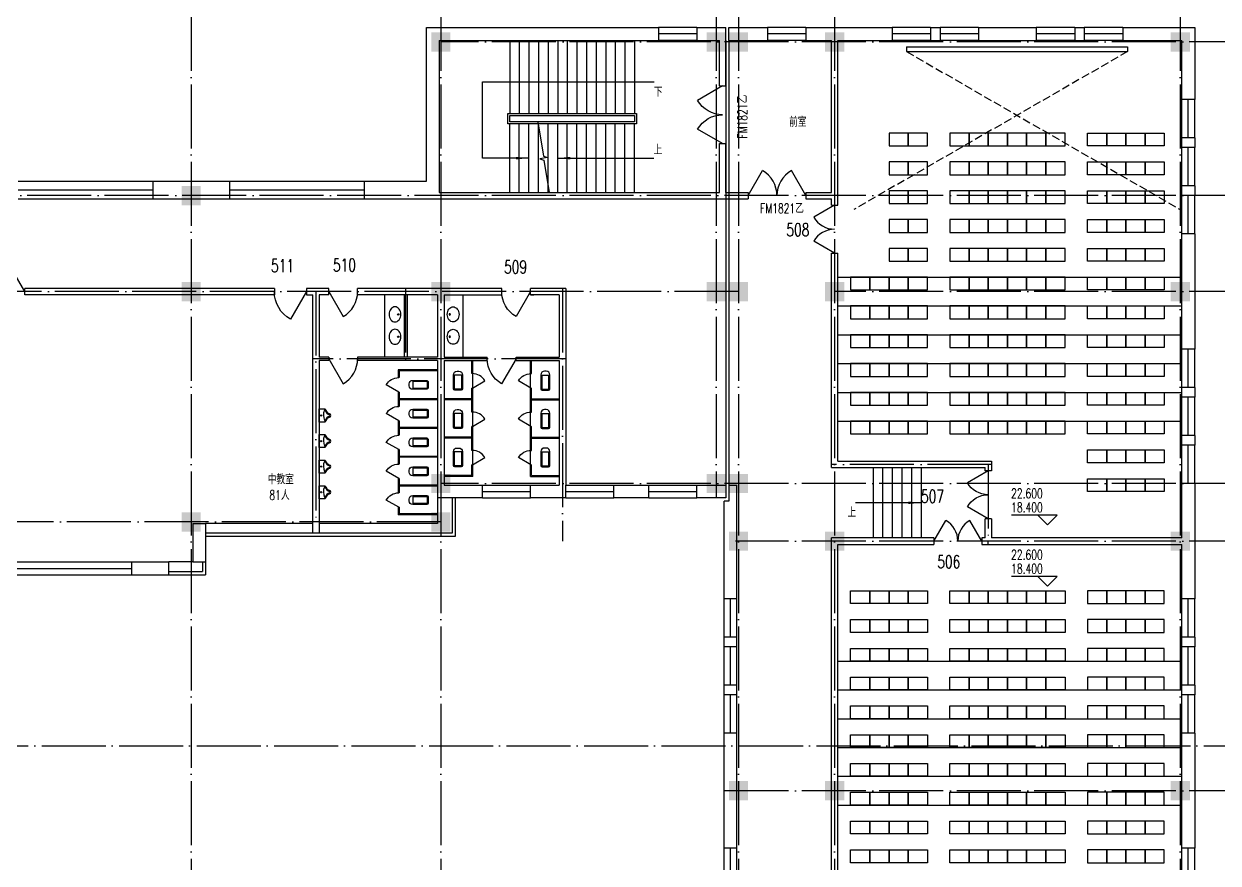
# Model space of a CAD drawing. Extents: x 165127 to 1058185, y 60808 to 144908.
# Drawn here: x 1000111 to 1037417, y 105391 to 131619 of the extents above; entities that cross this region are included whole.
import ezdxf
from ezdxf.enums import TextEntityAlignment as Align

# ---------------------------------------------------------------- set-up
doc = ezdxf.new("R2010")
doc.units = 0
doc.header["$LTSCALE"] = 1000
doc.linetypes.add('DASH', pattern=[0.35, 0.25, -0.1])
doc.linetypes.add('DOTE', pattern=[2.42, 2, -0.2, 0.02, -0.2])
doc.layers.get('0').update_dxf_attribs({"linetype": 'CONTINUOUS'})
for name, color, linetype in [('COLUMN', 7, 'CONTINUOUS'), ('DOTE', 1, 'DOTE'), ('F', 252, 'CONTINUOUS'), ('LVTRY', 6, 'CONTINUOUS'), ('LVTRY_WINDOW', 7, 'CONTINUOUS'), ('PUB_DIM', 3, 'CONTINUOUS'), ('PUB_TEXT', 7, 'CONTINUOUS'), ('STAIR', 3, 'CONTINUOUS'), ('WALL', 255, 'CONTINUOUS'), ('WINDOW', 2, 'CONTINUOUS'), ('WINDOW_TEXT', 7, 'CONTINUOUS'), ('面积注记', 7, 'CONTINUOUS')]:
    doc.layers.add(name, color=color, linetype=linetype)
doc.styles.add('_HZTXT', font='romans.shx', dxfattribs={"width": 0.7, "bigfont": 'z.shx'})
doc.styles.add('DIM_FONT', font='SIMPLEX.shx', dxfattribs={"width": 0.7})
doc.styles.add('SIMPLEX', font='SIMPLEX.SHX')

# ---------------------------------------------------------------- blocks, each defined once
blk = doc.blocks.new('_DBLK1')
for p, q in [((-0.5, 0), (-0.25, -0.433)), ((0.5, 0), (0.25, -0.433))]:
    blk.add_line(p, q)
for centre, start, end in [((-0.5, 0), 300, 0), ((0.5, 0), 180, 240)]:
    blk.add_arc(centre, 0.5, start, end)
at = {"layer": 'WINDOW_TEXT', "style": 'SIMPLEX', "flags": 9}
blk.add_attdef('A', text='', height=1, dxfattribs=at).set_placement((0, 1.5), align=Align.MIDDLE)
blk = doc.blocks.new('_FZH')
blk.add_solid([(-0.5, -0.5), (0.5, -0.5), (-0.5, 0.5), (0.5, 0.5)])
blk = doc.blocks.new('A$C407C5CBC')
at = {"layer": 'F'}
blk.add_lwpolyline([(0, 600), (400, 600), (400, 0), (0, 0)], close=True, dxfattribs=at)
blk = doc.blocks.new('_DBLK')
blk.add_line((-0.5, 0), (0, -0.866))
blk.add_arc((-0.5, 0), 1, 300, 0)
at = {"layer": 'WINDOW_TEXT', "style": 'SIMPLEX', "flags": 9}
blk.add_attdef('A', text='', height=1, dxfattribs=at).set_placement((0, 1.5), align=Align.MIDDLE)
blk = doc.blocks.new('_LV8')
for p, q in [((-205, 0), (205, 0)), ((-205, -191), (-205, 0)), ((205, 0), (205, -191))]:
    blk.add_line(p, q)
blk.add_circle((0, -60), 20)
for centre, radius, start, end in [((-243, -391), 203, 19.2639, 79.2894), ((-152, -175), 10, 114.1084, 248.1394), ((5, -526), 395, 66.6675, 114.1084), ((-243, -401), 233, 19.2639, 68.1394), ((0, -306), 54, 199.2639, 269.7777), ((0, -316), 24, 199.2639, 269.4998), ((0, -306), 54, 270.2223, 340.7361), ((0, -316), 24, 270.5002, 340.7361), ((243, -401), 233, 110.4941, 160.7361), ((243, -391), 203, 100.7106, 160.7361), ((158, -173), 10, 290.4941, 66.6675)]:
    blk.add_arc(centre, radius, start, end)
blk = doc.blocks.new('_LV6')
for p, q in [((-140, -340), (-140, -780)), ((-110, -340), (-110, -770)), ((100, -300), (-100, -300)), ((100, -330), (-100, -330)), ((110, -770), (110, -340)), ((140, -780), (140, -340)), ((140, -770), (-140, -770)), ((-30, -890), (30, -890))]:
    blk.add_line(p, q)
for centre, radius, start, end in [((-100, -340), 40, 90, 180), ((-100, -340), 10, 90, 180), ((100, -340), 40, 0, 90), ((100, -340), 10, 0, 90), ((-30, -780), 110, 180, 270), ((30, -780), 110, 270, 0)]:
    blk.add_arc(centre, radius, start, end)
blk = doc.blocks.new('_WBLK')
for p, q in [((-0.5, 0.5), (0.5, 0.5)), ((-0.5, 0), (0.5, 0)), ((-0.5, -0.5), (0.5, -0.5))]:
    blk.add_line(p, q)
at = {"layer": 'WINDOW_TEXT', "style": 'SIMPLEX', "flags": 9}
blk.add_attdef('A', text='', height=1, dxfattribs=at).set_placement((0, 1.5), align=Align.MIDDLE)
blk = doc.blocks.new('_LV4')
blk.add_lwpolyline([(0, -520, 0.078966), (92, -505, 0.088152), (166, -466, 0.105269), (218, -403, 0.121685), (235, -335, 0.121685), (218, -267, 0.105269), (166, -204, 0.088152), (92, -165, 0.078966), (0, -150, 0.078966), (-92, -165, 0.088152), (-166, -204, 0.105269), (-218, -267, 0.121685), (-235, -335, 0.121685), (-218, -403, 0.105269), (-166, -466, 0.088152), (-92, -505, 0.078966)], format="xyb", close=True)
blk.add_circle((0, -230), 20)
blk = doc.blocks.new('_ARROW')
blk.add_solid([(0, 0), (-1, 0.1), (-1, -0.1)])

msp = doc.modelspace()

# ---------------------------------------------------------------- linework, layer by layer
at = {"layer": 'DOTE'}
for p, q in [((1005336.1, 139407.6), (1005336.1, 71084.4)), ((1013136.1, 139407.6), (1013136.1, 71084.4)), ((1021736.1, 139407.6), (1021736.1, 116803.1)), ((1022436.1, 139407.6), (1022436.1, 71351.8)), ((1025436.1, 139407.6), (1025436.1, 71351.8)), ((1036236.1, 139407.6), (1036236.1, 71351.8)), ((1040932.7, 131053.1), (1013136.1, 131053.1)), ((1040932.7, 126253.1), (973536.1, 126253.1)), ((1022436.1, 123253.1), (973536.1, 123253.1)), ((1009236.1, 123253.1), (1009236.1, 116053.1)), ((1009236.1, 123253.1), (1009236.1, 116053.1)), ((1012036.1, 123353.1), (1012036.1, 121103.1)), ((1016936.1, 123353.1), (1016936.1, 115453.1)), ((1040932.7, 123253.1), (1025436.1, 123253.1)), ((1017036.1, 121153.1), (1009136.1, 121153.1)), ((1017036.1, 121153.1), (1009136.1, 121153.1)), ((1030336.1, 117853.1), (1025336.1, 117853.1)), ((1030236.1, 117853.1), (1030236.1, 115453.1)), ((1040932.7, 117253.1), (1013136.1, 117253.1)), ((1013136.1, 116053.1), (973536.1, 116053.1)), ((1040932.7, 115453.1), (1022336.1, 115453.1)), ((1030236.1, 115353.1), (1030236.1, 115453.1)), ((906289.5, 109053.1), (1040932.7, 109053.1)), ((1040932.7, 107653.1), (1021986.1, 107653.1))]:
    msp.add_line(p, q, dxfattribs=at)
at = {"layer": 'F', "linetype": 'DASH'}
for p, q in [((1034586.1, 130753.1), (1026036.1, 125816.7)), ((1027686.1, 130753.1), (1036236.1, 125816.7))]:
    msp.add_line(p, q, dxfattribs=at)
at = {"layer": 'LVTRY'}
for p, q in [((1027686.1, 130903.1), (1027686.1, 130753.1)), ((1027686.1, 130903.1), (1034586.1, 130903.1)), ((1027686.1, 130753.1), (1034586.1, 130753.1)), ((1034586.1, 130903.1), (1034586.1, 130753.1)), ((1025536.1, 123703.1), (1036286.1, 123703.1)), ((1011386.1, 121203.1), (1011386.1, 123153.1)), ((1013836.1, 121203.1), (1013836.1, 123153.1)), ((1025536.1, 122803.1), (1036286.1, 122803.1)), ((1025536.1, 121903.1), (1036286.1, 121903.1)), ((1014106.1, 120689.3), (1014106.1, 121103.1)), ((1014136.1, 119873.1), (1014136.1, 121103.1)), ((1015936.1, 119873.1), (1015936.1, 121103.1)), ((1015966.1, 120689.3), (1015966.1, 121103.1)), ((1025536.1, 121003.1), (1036286.1, 121003.1)), ((1011806.1, 120803.1), (1011806.1, 120563.1)), ((1013036.1, 120803.1), (1011806.1, 120803.1)), ((1011836.1, 120563.1), (1011806.1, 120563.1)), ((1011836.1, 120773.1), (1011836.1, 120563.1)), ((1013036.1, 120773.1), (1011836.1, 120773.1)), ((1014136.1, 120689.3), (1014106.1, 120689.3)), ((1015936.1, 120689.3), (1015966.1, 120689.3)), ((1014106.1, 119873.1), (1014106.1, 120239.3)), ((1014136.1, 120239.3), (1014106.1, 120239.3)), ((1015936.1, 120239.3), (1015966.1, 120239.3)), ((1015966.1, 119873.1), (1015966.1, 120239.3)), ((1011836.1, 120113.1), (1011806.1, 120113.1)), ((1011806.1, 120113.1), (1011806.1, 119663.1)), ((1011836.1, 120113.1), (1011836.1, 119903.1)), ((1013036.1, 119903.1), (1011836.1, 119903.1)), ((1011836.1, 119873.1), (1011836.1, 119663.1)), ((1013036.1, 119873.1), (1011836.1, 119873.1)), ((1014136.1, 119903.1), (1013236.1, 119903.1)), ((1014106.1, 119873.1), (1013236.1, 119873.1)), ((1014106.1, 119489.3), (1014106.1, 119873.1)), ((1014136.1, 118673.1), (1014136.1, 119903.1)), ((1015936.1, 119903.1), (1016836.1, 119903.1)), ((1015936.1, 118673.1), (1015936.1, 119903.1)), ((1015966.1, 119873.1), (1016836.1, 119873.1)), ((1015966.1, 119489.3), (1015966.1, 119873.1)), ((1025536.1, 120103.1), (1036286.1, 120103.1)), ((1011836.1, 119663.1), (1011806.1, 119663.1)), ((1014136.1, 119489.3), (1014106.1, 119489.3)), ((1015936.1, 119489.3), (1015966.1, 119489.3)), ((1011836.1, 119213.1), (1011806.1, 119213.1)), ((1011806.1, 119213.1), (1011806.1, 118763.1)), ((1011836.1, 119213.1), (1011836.1, 119003.1)), ((1014106.1, 118673.1), (1014106.1, 119039.3)), ((1014136.1, 119039.3), (1014106.1, 119039.3)), ((1015936.1, 119039.3), (1015966.1, 119039.3)), ((1015966.1, 118673.1), (1015966.1, 119039.3)), ((1025536.1, 119203.1), (1036286.1, 119203.1)), ((1011836.1, 118763.1), (1011806.1, 118763.1)), ((1013036.1, 119003.1), (1011836.1, 119003.1)), ((1011836.1, 118973.1), (1011836.1, 118763.1)), ((1013036.1, 118973.1), (1011836.1, 118973.1)), ((1014136.1, 118703.1), (1013236.1, 118703.1)), ((1014106.1, 118673.1), (1013236.1, 118673.1)), ((1014106.1, 118289.3), (1014106.1, 118673.1)), ((1014136.1, 117473.1), (1014136.1, 118703.1)), ((1015936.1, 118703.1), (1016836.1, 118703.1)), ((1015936.1, 117473.1), (1015936.1, 118703.1)), ((1015966.1, 118673.1), (1016836.1, 118673.1)), ((1015966.1, 118289.3), (1015966.1, 118673.1)), ((1011836.1, 118313.1), (1011806.1, 118313.1)), ((1011806.1, 118313.1), (1011806.1, 117863.1)), ((1011836.1, 118313.1), (1011836.1, 118103.1)), ((1014136.1, 118289.3), (1014106.1, 118289.3)), ((1015936.1, 118289.3), (1015966.1, 118289.3)), ((1013036.1, 118103.1), (1011836.1, 118103.1)), ((1011836.1, 118073.1), (1011836.1, 117863.1)), ((1013036.1, 118073.1), (1011836.1, 118073.1)), ((1011836.1, 117863.1), (1011806.1, 117863.1)), ((1014106.1, 117503.1), (1014106.1, 117839.3)), ((1014136.1, 117839.3), (1014106.1, 117839.3)), ((1015936.1, 117839.3), (1015966.1, 117839.3)), ((1015966.1, 117503.1), (1015966.1, 117839.3)), ((1011836.1, 117413.1), (1011806.1, 117413.1)), ((1011806.1, 117413.1), (1011806.1, 116963.1)), ((1011836.1, 117413.1), (1011836.1, 117203.1)), ((1013036.1, 117203.1), (1011836.1, 117203.1)), ((1011836.1, 117173.1), (1011836.1, 116963.1)), ((1013036.1, 117173.1), (1011836.1, 117173.1)), ((1014106.1, 117503.1), (1013236.1, 117503.1)), ((1014136.1, 117473.1), (1013236.1, 117473.1)), ((1015936.1, 117473.1), (1016836.1, 117473.1)), ((1015966.1, 117503.1), (1016836.1, 117503.1)), ((1011836.1, 116963.1), (1011806.1, 116963.1)), ((1011806.1, 116513.1), (1011806.1, 116273.1)), ((1011836.1, 116513.1), (1011806.1, 116513.1)), ((1011836.1, 116513.1), (1011836.1, 116303.1)), ((1013036.1, 116273.1), (1011806.1, 116273.1)), ((1013036.1, 116303.1), (1011836.1, 116303.1)), ((1025536.1, 111703.1), (1036286.1, 111703.1)), ((1025536.1, 110803.1), (1036286.1, 110803.1)), ((1025536.1, 109903.1), (1036286.1, 109903.1)), ((1025536.1, 109003.1), (1036286.1, 109003.1)), ((1025536.1, 108103.1), (1036286.1, 108103.1)), ((1025536.1, 107203.1), (1036286.1, 107203.1))]:
    msp.add_line(p, q, dxfattribs=at)
at = {"layer": 'PUB_DIM'}
for p, q in [((1032089.7, 116261.6), (1030958.9, 116261.6)), ((1031789.7, 116261.6), (1032089.7, 115961.6)), ((1032389.7, 116261.6), (1031789.7, 116261.6)), ((1032089.7, 115961.6), (1032389.7, 116261.6)), ((1032089.7, 114344.3), (1030958.9, 114344.3)), ((1031789.7, 114344.3), (1032089.7, 114044.3)), ((1032389.7, 114344.3), (1031789.7, 114344.3)), ((1032089.7, 114044.3), (1032389.7, 114344.3))]:
    msp.add_line(p, q, dxfattribs=at)
for points in [[(1015886.1, 127423.1), (1014435.1, 127423.1), (1014435.1, 129810), (1019803.1, 129810)], [(1016786.1, 127423.1), (1019786.8, 127423.1)], [(1028136.1, 116653.1), (1026090.9, 116653.1)]]:
    msp.add_lwpolyline(points, dxfattribs=at)
at = {"layer": 'STAIR'}
for p, q in [((1015286.1, 131103.1), (1015286.1, 128813.1)), ((1015586.1, 131103.1), (1015586.1, 128813.1)), ((1015886.1, 131103.1), (1015886.1, 128813.1)), ((1016186.1, 131103.1), (1016186.1, 128813.1)), ((1016486.1, 131103.1), (1016486.1, 128813.1)), ((1016786.1, 131103.1), (1016786.1, 128813.1)), ((1017086.1, 131103.1), (1017086.1, 128813.1)), ((1017386.1, 131103.1), (1017386.1, 128813.1)), ((1017686.1, 131103.1), (1017686.1, 128813.1)), ((1017986.1, 131103.1), (1017986.1, 128813.1)), ((1018286.1, 131103.1), (1018286.1, 128813.1)), ((1018586.1, 131103.1), (1018586.1, 128813.1)), ((1018886.1, 131103.1), (1018886.1, 128813.1)), ((1019186.1, 131103.1), (1019186.1, 128813.1)), ((1022036.1, 131103.1), (1022036.1, 117203.1)), ((1022136.1, 131103.1), (1022136.1, 117203.1)), ((1015226.1, 128813.1), (1019246.1, 128813.1)), ((1015226.1, 128493.1), (1015226.1, 128813.1)), ((1015286.1, 128753.1), (1019186.1, 128753.1)), ((1015286.1, 128553.1), (1015286.1, 128753.1)), ((1019186.1, 128753.1), (1019186.1, 128553.1)), ((1019246.1, 128813.1), (1019246.1, 128493.1)), ((1019246.1, 128493.1), (1015226.1, 128493.1)), ((1019186.1, 128553.1), (1015286.1, 128553.1)), ((1015286.1, 126353.1), (1015286.1, 128493.1)), ((1015586.1, 126353.1), (1015586.1, 128493.1)), ((1015886.1, 126353.1), (1015886.1, 128493.1)), ((1016170.2, 128553.1), (1016338.6, 127482.4)), ((1016186.1, 126353.1), (1016186.1, 128493.1)), ((1016486.1, 126353.1), (1016486.1, 128493.1)), ((1016786.1, 126353.1), (1016786.1, 128493.1)), ((1017086.1, 126353.1), (1017086.1, 128493.1)), ((1017386.1, 126353.1), (1017386.1, 128493.1)), ((1017686.1, 126353.1), (1017686.1, 128493.1)), ((1017986.1, 126353.1), (1017986.1, 128493.1)), ((1018286.1, 126353.1), (1018286.1, 128493.1)), ((1018586.1, 126353.1), (1018586.1, 128493.1)), ((1018886.1, 126353.1), (1018886.1, 128493.1)), ((1019186.1, 126353.1), (1019186.1, 128493.1)), ((1016466.5, 127441.7), (1016229.4, 127404.4)), ((1016229.4, 127404.4), (1016357.3, 127363.8)), ((1016338.6, 127482.4), (1016466.5, 127441.7)), ((1016357.3, 127363.8), (1016516.3, 126353.1)), ((1026636.1, 117753.1), (1026636.1, 115553.1)), ((1026936.1, 117753.1), (1026936.1, 115553.1)), ((1027236.1, 117753.1), (1027236.1, 115553.1)), ((1027536.1, 117753.1), (1027536.1, 115553.1)), ((1027836.1, 117753.1), (1027836.1, 115553.1)), ((1028136.1, 117753.1), (1028136.1, 115553.1))]:
    msp.add_line(p, q, dxfattribs=at)
at = {"layer": 'WALL'}
for p, q in [((1012686, 126704.3), (1012686, 131503.1)), ((1012686, 131503.1), (1019936.1, 131503.1)), ((1019936.1, 131503.1), (1019936.1, 131103.1)), ((1021136.1, 131503.1), (1022036.1, 131503.1)), ((1021136.1, 131503.1), (1021136.1, 131103.1)), ((1022036.1, 131103.1), (1022036.1, 131503.1)), ((1022136.1, 131103.1), (1022136.1, 131503.1)), ((1022136.1, 131503.1), (1023336.1, 131503.1)), ((1023336.1, 131503.1), (1023336.1, 131103.1)), ((1024536.1, 131503.1), (1027236.1, 131503.1)), ((1024536.1, 131503.1), (1024536.1, 131103.1)), ((1027236.1, 131503.1), (1027236.1, 131103.1)), ((1028436.1, 131503.1), (1028736.1, 131503.1)), ((1028436.1, 131503.1), (1028436.1, 131103.1)), ((1028736.1, 131503.1), (1028736.1, 131103.1)), ((1029936.1, 131503.1), (1031736.1, 131503.1)), ((1029936.1, 131503.1), (1029936.1, 131103.1)), ((1031736.1, 131503.1), (1031736.1, 131103.1)), ((1032936.1, 131503.1), (1033236.1, 131503.1)), ((1032936.1, 131503.1), (1032936.1, 131103.1)), ((1033236.1, 131503.1), (1033236.1, 131103.1)), ((1034436.1, 131503.1), (1036686.1, 131503.1)), ((1034436.1, 131503.1), (1034436.1, 131103.1)), ((1036686.1, 131503.1), (1036686.1, 129253.1)), ((1013086.1, 131103.1), (1013086.1, 126353.1)), ((1013086.1, 131103.1), (1019936.1, 131103.1)), ((1021136.1, 131103.1), (1021836.1, 131103.1)), ((1021836.1, 129678.1), (1021836.1, 131103.1)), ((1022036.1, 129678.1), (1022036.1, 131103.1)), ((1022136.1, 131103.1), (1023336.1, 131103.1)), ((1024536.1, 131103.1), (1025336.1, 131103.1)), ((1025336.1, 126353.1), (1025336.1, 131103.1)), ((1025536.1, 125953.1), (1025536.1, 131103.1)), ((1025536.1, 131103.1), (1027236.1, 131103.1)), ((1028436.1, 131103.1), (1028736.1, 131103.1)), ((1029936.1, 131103.1), (1031736.1, 131103.1)), ((1032936.1, 131103.1), (1033236.1, 131103.1)), ((1034436.1, 131103.1), (1036286.1, 131103.1)), ((1036286.1, 129253.1), (1036286.1, 131103.1)), ((1021836.1, 129678.1), (1022036.1, 129678.1)), ((1036686.1, 129253.1), (1036286.1, 129253.1)), ((1036686.1, 128053.1), (1036286.1, 128053.1)), ((1036286.1, 127753.1), (1036286.1, 128053.1)), ((1036686.1, 128053.1), (1036686.1, 127753.1)), ((1021836.1, 127878.1), (1022036.1, 127878.1)), ((1021836.1, 126353.1), (1021836.1, 127878.1)), ((1022036.1, 126353.1), (1022036.1, 127878.1)), ((1036686.1, 127753.1), (1036286.1, 127753.1)), ((1004136.1, 126704.3), (1004136.1, 126153.1)), ((1004136.1, 126703.1), (1006536.1, 126703.1)), ((1006536.1, 126704.3), (1006536.1, 126153.1)), ((1010736.1, 126704.3), (1010736.1, 126153.1)), ((1010736.1, 126703.1), (1012686.1, 126703.1)), ((1036686.1, 126553.1), (1036286.1, 126553.1)), ((1036286.1, 126253.1), (1036286.1, 126553.1)), ((1036686.1, 126553.1), (1036686.1, 126253.1)), ((1004136.1, 126153.1), (1006536.1, 126153.1)), ((1010736.1, 126153.1), (1022736.1, 126153.1)), ((1013086.1, 126353.1), (1021836.1, 126353.1)), ((1022036.1, 126353.1), (1022736.1, 126353.1)), ((1022036.1, 126353.1), (1022336.1, 126353.1)), ((1022736.1, 126353.1), (1022736.1, 126153.1)), ((1024536.1, 126353.1), (1024536.1, 126153.1)), ((1024536.1, 126353.1), (1025336.1, 126353.1)), ((1024536.1, 126153.1), (1025336.1, 126153.1)), ((1025336.1, 125953.1), (1025336.1, 126153.1)), ((1036686.1, 126253.1), (1036286.1, 126253.1)), ((1025336.1, 125953.1), (1025536.1, 125953.1)), ((1036686.1, 125053.1), (1036286.1, 125053.1)), ((1036286.1, 121453.1), (1036286.1, 125053.1)), ((1036686.1, 125053.1), (1036686.1, 121453.1)), ((1025336.1, 117753.1), (1025336.1, 124453.1)), ((1025336.1, 124453.1), (1025536.1, 124453.1)), ((1025536.1, 117953.1), (1025536.1, 124453.1)), ((1007936.1, 123353.1), (1000136.1, 123353.1)), ((1000136.1, 123153.1), (1000136.1, 123353.1)), ((1007936.1, 123153.1), (1000136.1, 123153.1)), ((1007936.1, 123353.1), (1007936.1, 123153.1)), ((1009636.1, 123353.1), (1008936.1, 123353.1)), ((1008936.1, 123353.1), (1008936.1, 123153.1)), ((1008936.1, 123153.1), (1009136.1, 123153.1)), ((1009136.1, 115703.1), (1009136.1, 123153.1)), ((1009636.1, 123153.1), (1009336.1, 123153.1)), ((1009336.1, 123153.1), (1009336.1, 121203.1)), ((1009636.1, 123153.1), (1009636.1, 123353.1)), ((1010536.1, 123153.1), (1010536.1, 123353.1)), ((1015036.6, 123353.1), (1010536.1, 123353.1)), ((1013036.1, 123153.1), (1010536.1, 123153.1)), ((1011986.1, 123153.1), (1011986.1, 121203.1)), ((1012086.1, 123153.1), (1012086.1, 121203.1)), ((1013036.1, 123153.1), (1013036.1, 121203.1)), ((1013036.1, 123153.1), (1013036.1, 121203.1)), ((1013236.1, 123153.1), (1013236.1, 121203.1)), ((1013236.1, 123153.1), (1013236.1, 121203.1)), ((1013236.1, 123153.1), (1015036.6, 123153.1)), ((1015036.6, 123153.1), (1015036.6, 123353.1)), ((1017036.1, 123353.1), (1015936.6, 123353.1)), ((1015936.6, 123153.1), (1015936.6, 123353.1)), ((1016036.6, 123353.1), (1015936.6, 123353.1)), ((1016836.1, 123153.1), (1015936.6, 123153.1)), ((1015936.6, 123153.1), (1016036.6, 123153.1)), ((1016836.1, 123153.1), (1016836.1, 121203.1)), ((1017036.1, 123353.1), (1017036.1, 117203.1)), ((1036686.1, 121453.1), (1036286.1, 121453.1)), ((1009636.1, 121203.1), (1009336.1, 121203.1)), ((1009336.1, 121103.1), (1009336.1, 115703.1)), ((1009636.1, 121103.1), (1009336.1, 121103.1)), ((1009636.1, 121203.1), (1009636.1, 121103.1)), ((1013036.1, 121203.1), (1010536.1, 121203.1)), ((1010536.1, 121203.1), (1010536.1, 121103.1)), ((1013036.1, 121103.1), (1010536.1, 121103.1)), ((1013036.1, 121103.1), (1013036.1, 116803.1)), ((1013236.1, 121203.1), (1014586.1, 121203.1)), ((1013236.1, 121103.1), (1013236.1, 117203.1)), ((1013236.1, 121103.1), (1014586.1, 121103.1)), ((1014586.1, 121103.1), (1014586.1, 121203.1)), ((1015486.1, 121203.1), (1016836.1, 121203.1)), ((1015486.1, 121103.1), (1015486.1, 121203.1)), ((1015486.1, 121103.1), (1016836.1, 121103.1)), ((1016836.1, 121103.1), (1016836.1, 117203.1)), ((1036686.1, 120253.1), (1036286.1, 120253.1)), ((1036286.1, 119953.1), (1036286.1, 120253.1)), ((1036686.1, 120253.1), (1036686.1, 119953.1)), ((1036686.1, 119953.1), (1036286.1, 119953.1)), ((1036686.1, 118753.1), (1036286.1, 118753.1)), ((1036286.1, 118453.1), (1036286.1, 118753.1)), ((1036686.1, 118753.1), (1036686.1, 118453.1)), ((1036686.1, 118453.1), (1036286.1, 118453.1)), ((1025536.1, 117953.1), (1030336.1, 117953.1)), ((1030336.1, 117953.1), (1030336.1, 117653.1)), ((1025336.1, 117753.1), (1030136.1, 117753.1)), ((1030136.1, 117653.1), (1030136.1, 117753.1)), ((1030336.1, 117653.1), (1030136.1, 117653.1)), ((1013236.1, 117203.1), (1014436.1, 117203.1)), ((1014436.1, 116803.1), (1014436.1, 117203.1)), ((1015936.1, 117203.1), (1016836.1, 117203.1)), ((1015936.1, 116803.1), (1015936.1, 117203.1)), ((1017036.1, 116803.1), (1017036.1, 117203.1)), ((1018536.1, 117203.1), (1019636.1, 117203.1)), ((1018536.1, 116803.1), (1018536.1, 117203.1)), ((1019636.1, 116803.1), (1019636.1, 117203.1)), ((1021136.1, 117203.1), (1022036.1, 117203.1)), ((1021136.1, 116803.1), (1021136.1, 117203.1)), ((1022036.1, 117203.1), (1022036.1, 116803.1)), ((1022136.1, 117203.1), (1022136.1, 116703.1)), ((1022136.1, 117203.1), (1022386.1, 117203.1)), ((1022386.1, 113653.1), (1022386.1, 117203.1)), ((1036686.1, 117253.1), (1036286.1, 117253.1)), ((1036286.1, 115553.1), (1036286.1, 117253.1)), ((1036686.1, 117253.1), (1036686.1, 113653.1)), ((1014436.1, 116803.1), (1013036.1, 116803.1)), ((1017036.1, 116803.1), (1015936.1, 116803.1)), ((1019636.1, 116803.1), (1018536.1, 116803.1)), ((1022036.1, 116803.1), (1021136.1, 116803.1)), ((1022136.1, 116703.1), (1021986.1, 116703.1)), ((1021986.1, 113653.1), (1021986.1, 116703.1)), ((1030136.1, 115553.1), (1030136.1, 116153.1)), ((1030336.1, 116153.1), (1030136.1, 116153.1)), ((1030336.1, 116153.1), (1030336.1, 115553.1)), ((1005386.3, 116003.1), (1005786.3, 116003.1)), ((1005386.3, 116003.1), (1005386.3, 114803.1)), ((1005786.3, 116003.1), (1005786.3, 114803.1)), ((1009336.1, 115703.1), (1009136.1, 115703.1)), ((1025336.1, 102253.1), (1025336.1, 115553.1)), ((1028536.1, 115553.1), (1025336.1, 115553.1)), ((1025536.1, 102253.1), (1025536.1, 115353.1)), ((1025536.1, 115353.1), (1028536.1, 115353.1)), ((1028536.1, 115553.1), (1028536.1, 115353.1)), ((1030136.1, 115553.1), (1030036.1, 115553.1)), ((1030036.1, 115553.1), (1030036.1, 115353.1)), ((1030036.1, 115353.1), (1036286.1, 115353.1)), ((1036286.1, 115553.1), (1030336.1, 115553.1)), ((1036286.1, 113653.1), (1036286.1, 115353.1)), ((1003486.3, 114803.1), (1004636.3, 114803.1)), ((1003486.3, 114403.1), (1003486.3, 114803.1)), ((1004636.3, 114403.1), (1004636.3, 114803.1)), ((1005386.3, 114803.1), (1005786.3, 114803.1)), ((1003486.3, 114403.1), (1004636.3, 114403.1)), ((1022386.1, 113653.1), (1021986.1, 113653.1)), ((1036686.1, 113653.1), (1036286.1, 113653.1)), ((1022386.1, 112453.1), (1021986.1, 112453.1)), ((1021986.1, 112153.1), (1021986.1, 112453.1)), ((1022386.1, 112153.1), (1022386.1, 112453.1)), ((1036686.1, 112453.1), (1036286.1, 112453.1)), ((1036286.1, 112153.1), (1036286.1, 112453.1)), ((1036686.1, 112453.1), (1036686.1, 112153.1)), ((1022386.1, 112153.1), (1021986.1, 112153.1)), ((1036686.1, 112153.1), (1036286.1, 112153.1)), ((1022386.1, 110953.1), (1021986.1, 110953.1)), ((1021986.1, 110653.1), (1021986.1, 110953.1)), ((1022386.1, 110653.1), (1022386.1, 110953.1)), ((1036686.1, 110953.1), (1036286.1, 110953.1)), ((1036286.1, 110653.1), (1036286.1, 110953.1)), ((1036686.1, 110953.1), (1036686.1, 110653.1)), ((1022386.1, 110653.1), (1021986.1, 110653.1)), ((1036686.1, 110653.1), (1036286.1, 110653.1)), ((1022386.1, 109453.1), (1021986.1, 109453.1)), ((1021986.1, 105857.6), (1021986.1, 109453.1)), ((1022386.1, 105857.6), (1022386.1, 109453.1)), ((1036686.1, 109453.1), (1036286.1, 109453.1)), ((1036286.1, 105853.1), (1036286.1, 109453.1)), ((1036686.1, 109453.1), (1036686.1, 105853.1)), ((1022386.1, 105857.6), (1021986.1, 105857.6)), ((1036686.1, 105853.1), (1036286.1, 105853.1))]:
    msp.add_line(p, q, dxfattribs=at)
at = {"layer": 'WINDOW'}
for p, q in [((1013036.1, 116803.1), (1013036.1, 116003.1)), ((1013486.1, 116803.1), (1013486.1, 115703.1)), ((1013586.1, 116803.1), (1013586.1, 115603.1)), ((1009136.1, 116003.1), (1005786.3, 116003.1)), ((1013486.1, 115703.1), (1005786.3, 115703.1)), ((1013036.1, 116003.1), (1009336.1, 116003.1)), ((1013586.1, 115603.1), (1005786.3, 115603.1)), ((1005386.3, 114803.1), (1004636.3, 114803.1)), ((1005686.3, 114803.1), (1005686.3, 114503.1)), ((1005786.3, 114803.1), (1005786.3, 114403.1)), ((1004636.3, 114503.1), (1005686.3, 114503.1)), ((1004636.3, 114403.1), (1005786.3, 114403.1))]:
    msp.add_line(p, q, dxfattribs=at)

# ---------------------------------------------------------------- block references
at = {"layer": 'COLUMN', "xscale": -600, "yscale": 600, "zscale": 600}
for p in [(1013136.1, 131053.1), (1021736.1, 131053.1), (1022436.1, 131053.1), (1025436.1, 131053.1), (1036236.1, 131053.1), (1005336.1, 126253.1), (1005336.1, 123253.1), (1013136.1, 123253.1), (1021736.1, 123253.1), (1022436.1, 123253.1), (1025436.1, 123253.1), (1036236.1, 123253.1), (1013136.1, 117253.1), (1021736.1, 117253.1), (1022436.1, 117253.1), (1005336.1, 116053.1), (1013136.1, 116053.1), (1022436.1, 115453.1), (1025436.1, 115453.1), (1036236.1, 115453.1), (1022436.1, 107653.1), (1025436.1, 107653.1), (1036236.1, 107653.1)]:
    msp.add_blockref('_FZH', p, dxfattribs=at)
at = {"layer": 'LVTRY'}
for name, p, rotation in [('_LV4', (1012037.1, 122540.4), 270), ('_LV4', (1012037.1, 121840.4), 270), ('_LV6', (1016401.1, 119873.1), 180), ('_LV8', (1009336.1, 119381.6), 90), ('_LV6', (1016401.1, 118673.1), 180), ('_LV8', (1009336.1, 118581.6), 90), ('_LV6', (1016401.1, 117473.1), 180), ('_LV8', (1009336.1, 117781.6), 90), ('_LV8', (1009336.1, 116981.6), 90), ('A$C407C5CBC', (1025936.1, 107603.1), 270), ('A$C407C5CBC', (1026536.1, 107603.1), 270), ('A$C407C5CBC', (1027136.1, 107603.1), 270)]:
    msp.add_blockref(name, p, dxfattribs=dict(at, rotation=rotation))
at = {"layer": 'LVTRY', "xscale": -1}
for name, p, rotation in [('_LV4', (1013185.2, 122540.4), 90), ('_LV4', (1013185.2, 121840.4), 90), ('_LV6', (1013671.1, 119873.1), 180), ('_LV6', (1013036.1, 120338.1), 270), ('_LV6', (1013036.1, 119438.1), 270), ('_LV6', (1013671.1, 118673.1), 180), ('_LV6', (1013036.1, 118538.1), 270), ('_LV6', (1013671.1, 117473.1), 180), ('_LV6', (1013036.1, 117638.1), 270), ('_LV6', (1013036.1, 116738.1), 270)]:
    msp.add_blockref(name, p, dxfattribs=dict(at, rotation=rotation))
at = {"layer": 'LVTRY_WINDOW', "zscale": 450}
for p, xscale, yscale, rotation in [((1011821.1, 120338.1), -450, 450, 270), ((1014121.1, 120464.3), -450, -450, 270), ((1015951.1, 120464.3), 450, -450, 90), ((1011821.1, 119438.1), -450, 450, 270), ((1014121.1, 119264.3), -450, -450, 270), ((1015951.1, 119264.3), 450, -450, 90), ((1011821.1, 118538.1), -450, 450, 270), ((1014121.1, 118064.3), -450, -450, 270), ((1015951.1, 118064.3), 450, -450, 90), ((1011821.1, 117638.1), -450, 450, 270), ((1011821.1, 116738.1), -450, 450, 270)]:
    msp.add_blockref('_DBLK', p, dxfattribs=dict(at, xscale=xscale, yscale=yscale, rotation=rotation))
at = {"layer": 'PUB_DIM', "xscale": -400, "yscale": 400, "zscale": 400, "rotation": 180}
msp.add_blockref('_ARROW', (1015886.1, 127423.1), dxfattribs=at)
at = {"layer": 'PUB_DIM', "yscale": 400, "zscale": 400}
for p, xscale in [((1016786.1, 127423.1), -400), ((1028136.1, 116653.1), 400)]:
    msp.add_blockref('_ARROW', p, dxfattribs=dict(at, xscale=xscale))
at = {"layer": 'STAIR', "xscale": -1}
for p, rotation in [((1027136.1, 127803.1), 270), ((1027736.1, 127803.1), 270), ((1029036.1, 127803.1), 270), ((1029636.1, 127803.1), 270), ((1030236.1, 127803.1), 270), ((1030836.1, 127803.1), 270), ((1031436.1, 127803.1), 270), ((1032036.1, 127803.1), 270), ((1027136.1, 126903.1), 270), ((1027736.1, 126903.1), 270), ((1029036.1, 126903.1), 270), ((1029636.1, 126903.1), 270), ((1030236.1, 126903.1), 270), ((1030836.1, 126903.1), 270), ((1031436.1, 126903.1), 270), ((1032036.1, 126903.1), 270), ((1027136.1, 126003.1), 270), ((1027736.1, 126003.1), 270), ((1029036.1, 126003.1), 270), ((1029636.1, 126003.1), 270), ((1030236.1, 126003.1), 270), ((1030836.1, 126003.1), 270), ((1031436.1, 126003.1), 270), ((1032036.1, 126003.1), 270), ((1027136.1, 125103.1), 270), ((1027736.1, 125103.1), 270), ((1029036.1, 125103.1), 270), ((1029636.1, 125103.1), 270), ((1030236.1, 125103.1), 270), ((1030836.1, 125103.1), 270), ((1031436.1, 125103.1), 270), ((1032036.1, 125103.1), 270), ((1027136.1, 124203.1), 270), ((1027736.1, 124203.1), 270), ((1029036.1, 124203.1), 270), ((1029636.1, 124203.1), 270), ((1030236.1, 124203.1), 270), ((1030836.1, 124203.1), 270), ((1031436.1, 124203.1), 270), ((1032036.1, 124203.1), 270), ((1025936.1, 123303.1), 270), ((1026536.1, 123303.1), 270), ((1027136.1, 123303.1), 270), ((1027736.1, 123303.1), 270), ((1029036.1, 123303.1), 270), ((1029636.1, 123303.1), 270), ((1030236.1, 123303.1), 270), ((1030836.1, 123303.1), 270), ((1031436.1, 123303.1), 270), ((1032036.1, 123303.1), 270), ((1025936.1, 122403.1), 270), ((1026536.1, 122403.1), 270), ((1027136.1, 122403.1), 270), ((1027736.1, 122403.1), 270), ((1029036.1, 122403.1), 270), ((1029636.1, 122403.1), 270), ((1030236.1, 122403.1), 270), ((1030836.1, 122403.1), 270), ((1031436.1, 122403.1), 270), ((1032036.1, 122403.1), 270), ((1025936.1, 121503.1), 270), ((1026536.1, 121503.1), 270), ((1027136.1, 121503.1), 270), ((1027736.1, 121503.1), 270), ((1029036.1, 121503.1), 270), ((1029636.1, 121503.1), 270), ((1030236.1, 121503.1), 270), ((1030836.1, 121503.1), 270), ((1031436.1, 121503.1), 270), ((1032036.1, 121503.1), 270), ((1025936.1, 120603.1), 270), ((1026536.1, 120603.1), 270), ((1027136.1, 120603.1), 270), ((1027736.1, 120603.1), 270), ((1029036.1, 120603.1), 270), ((1029636.1, 120603.1), 270), ((1030236.1, 120603.1), 270), ((1030836.1, 120603.1), 270), ((1031436.1, 120603.1), 270), ((1032036.1, 120603.1), 270), ((1025936.1, 119703.1), 270), ((1026536.1, 119703.1), 270), ((1027136.1, 119703.1), 270), ((1027736.1, 119703.1), 270), ((1029036.1, 119703.1), 270), ((1029636.1, 119703.1), 270), ((1030236.1, 119703.1), 270), ((1030836.1, 119703.1), 270), ((1031436.1, 119703.1), 270), ((1032036.1, 119703.1), 270), ((1025936.1, 118803.1), 270), ((1026536.1, 118803.1), 270), ((1027136.1, 118803.1), 270), ((1027736.1, 118803.1), 270), ((1029036.1, 118803.1), 270), ((1029636.1, 118803.1), 270), ((1030236.1, 118803.1), 270), ((1030836.1, 118803.1), 270), ((1031436.1, 118803.1), 270), ((1032036.1, 118803.1), 270), ((1033936.1, 113903.1), 90), ((1034536.1, 113903.1), 90), ((1035136.1, 113903.1), 90), ((1035736.1, 113903.1), 90), ((1033936.1, 113003.1), 90), ((1034536.1, 113003.1), 90), ((1035136.1, 113003.1), 90), ((1035736.1, 113003.1), 90), ((1033936.1, 112103.1), 90), ((1034536.1, 112103.1), 90), ((1035136.1, 112103.1), 90), ((1035736.1, 112103.1), 90), ((1033936.1, 111203.1), 90), ((1034536.1, 111203.1), 90), ((1035136.1, 111203.1), 90), ((1035736.1, 111203.1), 90), ((1033936.1, 110303.1), 90), ((1034536.1, 110303.1), 90), ((1035136.1, 110303.1), 90), ((1035736.1, 110303.1), 90), ((1033936.1, 109403.1), 90), ((1034536.1, 109403.1), 90), ((1035136.1, 109403.1), 90), ((1035736.1, 109403.1), 90), ((1033936.1, 108503.1), 90), ((1034536.1, 108503.1), 90), ((1035136.1, 108503.1), 90), ((1035736.1, 108503.1), 90), ((1033936.1, 107603.1), 90), ((1034536.1, 107603.1), 90), ((1035136.1, 107603.1), 90), ((1035736.1, 107603.1), 90), ((1033936.1, 106703.1), 90), ((1034536.1, 106703.1), 90), ((1035136.1, 106703.1), 90), ((1035736.1, 106703.1), 90), ((1033936.1, 105803.1), 90), ((1034536.1, 105803.1), 90), ((1035136.1, 105803.1), 90), ((1035736.1, 105803.1), 90)]:
    msp.add_blockref('A$C407C5CBC', p, dxfattribs=dict(at, rotation=rotation))
at = {"layer": 'STAIR'}
for p, rotation in [((1033936.1, 127803.1), 90), ((1034536.1, 127803.1), 90), ((1035136.1, 127803.1), 90), ((1035736.1, 127803.1), 90), ((1035736.1, 127803.1), 90), ((1033936.1, 126903.1), 90), ((1034536.1, 126903.1), 90), ((1035136.1, 126903.1), 90), ((1035736.1, 126903.1), 90), ((1035736.1, 126903.1), 90), ((1033936.1, 126003.1), 90), ((1034536.1, 126003.1), 90), ((1035136.1, 126003.1), 90), ((1035736.1, 126003.1), 90), ((1035736.1, 126003.1), 90), ((1033936.1, 125103.1), 90), ((1034536.1, 125103.1), 90), ((1035136.1, 125103.1), 90), ((1035736.1, 125103.1), 90), ((1035736.1, 125103.1), 90), ((1033936.1, 124203.1), 90), ((1034536.1, 124203.1), 90), ((1035136.1, 124203.1), 90), ((1035736.1, 124203.1), 90), ((1035736.1, 124203.1), 90), ((1033936.1, 123303.1), 90), ((1034536.1, 123303.1), 90), ((1035136.1, 123303.1), 90), ((1035736.1, 123303.1), 90), ((1035736.1, 123303.1), 90), ((1033936.1, 122403.1), 90), ((1034536.1, 122403.1), 90), ((1035136.1, 122403.1), 90), ((1035736.1, 122403.1), 90), ((1035736.1, 122403.1), 90), ((1033936.1, 121503.1), 90), ((1034536.1, 121503.1), 90), ((1035136.1, 121503.1), 90), ((1035736.1, 121503.1), 90), ((1035736.1, 121503.1), 90), ((1033936.1, 120603.1), 90), ((1034536.1, 120603.1), 90), ((1035136.1, 120603.1), 90), ((1035736.1, 120603.1), 90), ((1035736.1, 120603.1), 90), ((1033936.1, 119703.1), 90), ((1034536.1, 119703.1), 90), ((1035136.1, 119703.1), 90), ((1035736.1, 119703.1), 90), ((1035736.1, 119703.1), 90), ((1033936.1, 118803.1), 90), ((1034536.1, 118803.1), 90), ((1035136.1, 118803.1), 90), ((1035736.1, 118803.1), 90), ((1035736.1, 118803.1), 90), ((1033936.1, 117903.1), 90), ((1034536.1, 117903.1), 90), ((1035136.1, 117903.1), 90), ((1035736.1, 117903.1), 90), ((1035736.1, 117903.1), 90), ((1033936.1, 117003.1), 90), ((1034536.1, 117003.1), 90), ((1035136.1, 117003.1), 90), ((1035736.1, 117003.1), 90), ((1035736.1, 117003.1), 90), ((1025936.1, 113903.1), 270), ((1026536.1, 113903.1), 270), ((1027136.1, 113903.1), 270), ((1027736.1, 113903.1), 270), ((1029036.1, 113903.1), 270), ((1029636.1, 113903.1), 270), ((1030236.1, 113903.1), 270), ((1030836.1, 113903.1), 270), ((1031436.1, 113903.1), 270), ((1032036.1, 113903.1), 270), ((1025936.1, 113003.1), 270), ((1026536.1, 113003.1), 270), ((1027136.1, 113003.1), 270), ((1027736.1, 113003.1), 270), ((1029036.1, 113003.1), 270), ((1029636.1, 113003.1), 270), ((1030236.1, 113003.1), 270), ((1030836.1, 113003.1), 270), ((1031436.1, 113003.1), 270), ((1032036.1, 113003.1), 270), ((1025936.1, 112103.1), 270), ((1026536.1, 112103.1), 270), ((1027136.1, 112103.1), 270), ((1027736.1, 112103.1), 270), ((1029036.1, 112103.1), 270), ((1029636.1, 112103.1), 270), ((1030236.1, 112103.1), 270), ((1030836.1, 112103.1), 270), ((1031436.1, 112103.1), 270), ((1032036.1, 112103.1), 270), ((1025936.1, 111203.1), 270), ((1026536.1, 111203.1), 270), ((1027136.1, 111203.1), 270), ((1027736.1, 111203.1), 270), ((1029036.1, 111203.1), 270), ((1029636.1, 111203.1), 270), ((1030236.1, 111203.1), 270), ((1030836.1, 111203.1), 270), ((1031436.1, 111203.1), 270), ((1032036.1, 111203.1), 270), ((1025936.1, 110303.1), 270), ((1026536.1, 110303.1), 270), ((1027136.1, 110303.1), 270), ((1027736.1, 110303.1), 270), ((1029036.1, 110303.1), 270), ((1029636.1, 110303.1), 270), ((1030236.1, 110303.1), 270), ((1030836.1, 110303.1), 270), ((1031436.1, 110303.1), 270), ((1032036.1, 110303.1), 270), ((1025936.1, 109403.1), 270), ((1026536.1, 109403.1), 270), ((1027136.1, 109403.1), 270), ((1027736.1, 109403.1), 270), ((1029036.1, 109403.1), 270), ((1029636.1, 109403.1), 270), ((1030236.1, 109403.1), 270), ((1030836.1, 109403.1), 270), ((1031436.1, 109403.1), 270), ((1032036.1, 109403.1), 270), ((1025936.1, 108503.1), 270), ((1026536.1, 108503.1), 270), ((1027136.1, 108503.1), 270), ((1027736.1, 108503.1), 270), ((1029036.1, 108503.1), 270), ((1029636.1, 108503.1), 270), ((1030236.1, 108503.1), 270), ((1030836.1, 108503.1), 270), ((1031436.1, 108503.1), 270), ((1032036.1, 108503.1), 270), ((1027736.1, 107603.1), 270), ((1029036.1, 107603.1), 270), ((1029636.1, 107603.1), 270), ((1030236.1, 107603.1), 270), ((1030836.1, 107603.1), 270), ((1031436.1, 107603.1), 270), ((1032036.1, 107603.1), 270), ((1025936.1, 106703.1), 270), ((1026536.1, 106703.1), 270), ((1027136.1, 106703.1), 270), ((1027736.1, 106703.1), 270), ((1029036.1, 106703.1), 270), ((1029636.1, 106703.1), 270), ((1030236.1, 106703.1), 270), ((1030836.1, 106703.1), 270), ((1031436.1, 106703.1), 270), ((1032036.1, 106703.1), 270), ((1025936.1, 105803.1), 270), ((1026536.1, 105803.1), 270), ((1027136.1, 105803.1), 270), ((1027736.1, 105803.1), 270), ((1029036.1, 105803.1), 270), ((1029636.1, 105803.1), 270), ((1030236.1, 105803.1), 270), ((1030836.1, 105803.1), 270), ((1031436.1, 105803.1), 270), ((1032036.1, 105803.1), 270)]:
    msp.add_blockref('A$C407C5CBC', p, dxfattribs=dict(at, rotation=rotation))
at = {"layer": 'WINDOW'}
for name, p, xscale, yscale, zscale in [('_WBLK', (1020536.1, 131303.1), -1200, 400.0000000000873, 1200), ('_WBLK', (1023936.1, 131303.1), -1200, 400.0000000000292, 1200), ('_WBLK', (1027836.1, 131303.1), -1200, 400.0000000000292, 1200), ('_WBLK', (1029336.1, 131303.1), -1200, 400.0000000000292, 1200), ('_WBLK', (1032336.1, 131303.1), -1200, 400.0000000000582, 1200), ('_WBLK', (1033836.1, 131303.1), -1200, 400, 1200), ('_DBLK1', (1023636.1, 126253.1), -1800, -1800, 1800), ('_DBLK', (1008436.1, 123253.1), -1000, 1000, 1000), ('_DBLK', (1010086.1, 123253.1), 900, 900, 900), ('_DBLK', (1015486.6, 123253.1), -900, 900, 900), ('_DBLK', (1010086.1, 121153.1), 900, 900, 900), ('_DBLK', (1015036.1, 121153.1), -900, 900, 900), ('_DBLK1', (1029286.1, 115453.1), -1500, -1500, 1500)]:
    msp.add_blockref(name, p, dxfattribs=dict(at, xscale=xscale, yscale=yscale, zscale=zscale))
for name, p, xscale, yscale, zscale, rotation in [('_DBLK1', (1021936.1, 128778.1), 1800, -1800, 1800, 90), ('_WBLK', (1036486.1, 128653.1), -1200, 400, 1200, 270), ('_WBLK', (1036486.1, 127153.1), -1200, 399.9999999998836, 1200, 270), ('_WBLK', (1002036.1, 126428.7), -4200, 551.1766095351776, 4200, 180), ('_WBLK', (1008636.1, 126428.7), -4200, 551.1766095351776, 4200, 180), ('_WBLK', (1036486.1, 125653.1), -1200, 400, 1200, 270), ('_DBLK1', (1025436.1, 125203.1), -1500, -1500, 1500, 90), ('_DBLK1', (999386.1, 123253.1), 1500, 1500, 1500, 180), ('_WBLK', (1036486.1, 120853.1), -1200, 400, 1200, 270), ('_WBLK', (1036486.1, 119353.1), -1200, 399.9999999998836, 1200, 270), ('_WBLK', (1036486.1, 117853.1), -1200, 400, 1200, 270), ('_DBLK1', (1030236.1, 116903.1), -1500, 1500, 1500, 270), ('_WBLK', (1015186.1, 117003.1), -1500, 400.0000000004365, 1500, 180), ('_WBLK', (1017786.1, 117003.1), -1500, 400.0000000004365, 1500, 180), ('_WBLK', (1020386.1, 117003.1), -1500, 400.0000000004656, 1500, 180), ('_WBLK', (1001436.3, 114603.1), -4100, 400.0000000000292, 4100, 180), ('_WBLK', (1022186.1, 113053.1), -1200, 400, 1200, 270), ('_WBLK', (1036486.1, 113053.1), -1200, 400, 1200, 270), ('_WBLK', (1022186.1, 111553.1), -1200, 400, 1200, 270), ('_WBLK', (1036486.1, 111553.1), -1200, 399.9999999998836, 1200, 270), ('_WBLK', (1022186.1, 110053.1), -1200, 400, 1200, 270), ('_WBLK', (1036486.1, 110053.1), -1200, 400, 1200, 270), ('_WBLK', (1022186.1, 105257.6), -1200, 400, 1200, 270), ('_WBLK', (1036486.1, 105253.1), -1200, 400, 1200, 270)]:
    msp.add_blockref(name, p, dxfattribs=dict(at, xscale=xscale, yscale=yscale, zscale=zscale, rotation=rotation))

# ---------------------------------------------------------------- texts
at = {"layer": 'PUB_DIM', "style": 'DIM_FONT', "width": 0.7}
for s, p in [('22.600', (1031444.9, 116945.6)), ('18.400', (1031444.9, 116508.9)), ('22.600', (1031444.9, 115028.3)), ('18.400', (1031444.9, 114591.5))]:
    msp.add_text(s, height=300, dxfattribs=at).set_placement(p, align=Align.MIDDLE)
at = {"layer": 'PUB_TEXT', "style": '_HZTXT', "width": 0.7}
for s, p in [('下', (1019789.9, 129341.2)), ('前室 ', (1024014.7, 128403.8)), ('上', (1019781.5, 127532.2)), ('FM1821乙', (1023109.1, 125703.6)), ('中教室', (1007726.7, 117234.1)), ('81人', (1007779.5, 116742.4)), ('上', (1025839.4, 116200.5))]:
    msp.add_text(s, height=300, dxfattribs=at).set_placement(p)
msp.add_text('FM1821乙', height=300, rotation=90, dxfattribs=at).set_placement((1022705.5, 128034.7))
at = {"layer": '面积注记', "char_height": 400, "width": 978.881, "attachment_point": 1, "style": 'DIM_FONT'}
for s, insert in [('508', (1023930.2, 125384.6)), ('511', (1007831.2, 124262.8)), ('510', (1009763.5, 124279.8)), ('509', (1015111.7, 124222)), ('507', (1028136.1, 117053.1)), ('506', (1028641.8, 115007.3))]:
    msp.add_mtext(s, dxfattribs=dict(at, insert=insert))

doc.saveas('drawing.dxf')
